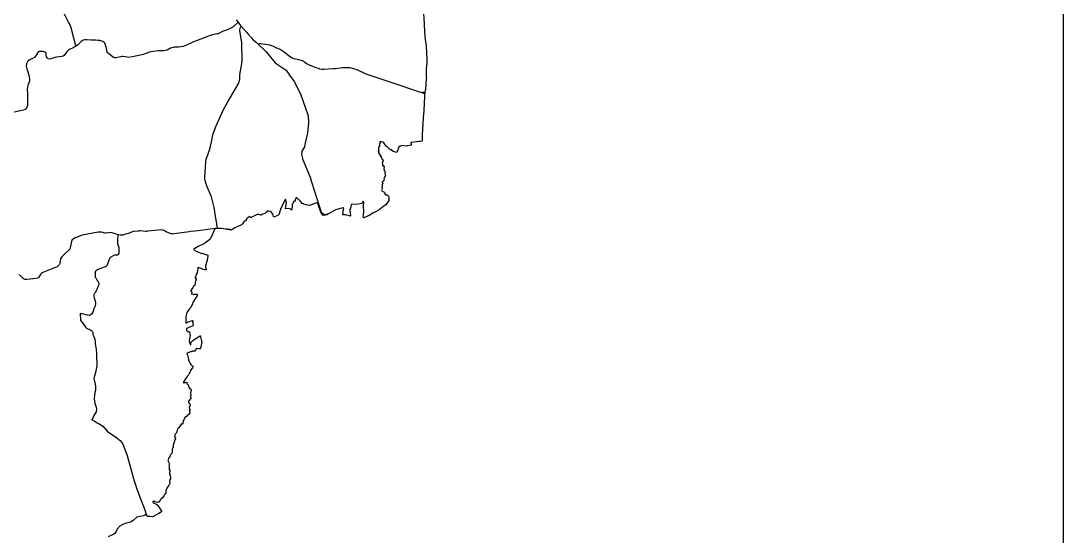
# Model space of a CAD drawing. Extents: x 0 to 452, y 0 to 685.
# Drawn here: x 255.6 to 451.6, y 163.8 to 260.7 of the extents above; entities that cross this region are included whole.
import ezdxf

# ---------------------------------------------------------------- set-up
doc = ezdxf.new("R2010")
doc.units = 0
doc.layers.get('0').update_dxf_attribs({"linetype": 'CONTINUOUS'})

msp = doc.modelspace()

# ---------------------------------------------------------------- linework, layer by layer
at = {"color": 7}
msp.add_lwpolyline([(0, 684.671111), (451.555556, 684.671111), (451.555556, 0), (0, 0), (0, 684.671111)], close=True, dxfattribs=at)
at = {"color": 2}
for points in [[(265.923889, 255.908307), (265.660408, 256.969948), (265.508273, 257.585104), (265.378186, 258.148446), (265.044149, 259.380963), (264.822561, 259.934384), (264.570104, 260.434887), (263.920773, 261.690556), (263.555868, 262.357526), (263.17112, 263.149071), (262.961658, 263.56579), (262.951736, 263.947231), (263.036623, 264.675937), (263.005755, 265.30322), (262.913151, 266.458568), (262.757708, 267.145382), (262.706997, 267.540052), (263.246085, 268.628151), (263.269236, 269.08566), (263.028906, 269.814366), (262.647465, 270.512205)], [(296.061033, 260.863732), (296.38625, 260.492213)], [(296.429245, 260.424965), (295.412804, 259.493412), (294.92112, 259.220009), (294.405182, 258.981884), (293.622457, 258.740451), (292.707439, 258.257587)], [(296.38625, 260.492213), (296.429245, 260.424965), (296.811788, 259.87375), (296.977153, 259.652162)], [(297.22079, 254.379236), (297.149132, 255.075972), (297.14362, 255.309687), (297.111649, 256.584097), (296.743437, 258.813212), (296.801866, 259.278437), (296.977153, 259.652162)], [(296.977153, 259.652162), (297.521754, 259.100946), (297.999106, 258.551936), (298.301172, 258.198056), (298.908611, 257.517856), (298.985781, 257.430764), (299.145634, 257.25217), (299.87434, 256.631502), (300.231528, 256.314002)], [(292.707439, 258.257587), (292.492465, 258.227821), (291.883924, 258.120885), (291.170651, 257.940087), (290.523524, 257.700859), (290.066016, 257.49691), (289.84112, 257.404306), (289.422196, 257.245556), (288.066207, 256.760486), (286.710217, 256.102335), (286.081832, 255.877439), (285.252804, 255.745148), (284.431493, 255.699948), (284.283768, 255.661363), (284.030208, 255.618368), (283.744679, 255.515842), (283.063377, 255.181806), (282.388689, 255.050616), (281.400912, 255.021953), (280.43849, 254.930451), (279.734037, 254.772804), (278.934774, 254.466328), (278.63822, 254.373724), (278.310799, 254.298759), (277.431059, 254.08158), (276.563446, 253.884245), (276.195234, 253.831328), (275.822613, 253.80487), (275.533776, 253.837943), (275.244939, 253.878732), (274.748845, 253.95921), (274.565842, 253.974644), (274.361893, 253.936059), (273.48987, 253.732109), (273.184497, 253.729905), (272.92322, 253.829123), (271.830712, 254.739731), (271.749132, 255.133299), (271.66204, 255.493793), (271.447066, 256.373533), (271.339028, 256.565356), (271.158229, 256.689931), (270.973021, 256.82112), (270.792222, 256.885061), (270.62355, 256.928056), (270.424011, 256.968845), (270.037057, 257.005226), (269.637977, 257.023967), (269.187083, 257.059245), (268.715243, 257.059245), (268.014097, 257.101137), (267.663524, 257.094523), (267.321771, 257.038299), (267.109002, 256.928056), (266.930408, 256.777023), (266.449748, 256.269905), (266.216033, 256.082491), (265.923889, 255.908307), (265.39362, 255.629392), (264.871068, 255.364809), (264.704601, 255.272205), (264.535929, 255.165269), (264.279063, 254.883047), (263.99684, 254.528064), (263.694774, 254.170877), (263.512873, 254.039687), (263.315538, 253.983463), (262.827162, 253.927239), (262.343194, 253.863299), (261.97829, 253.75967), (261.222023, 253.501701), (260.958542, 253.495087), (260.710495, 253.556823), (260.533004, 253.689114), (260.392995, 253.883142), (260.346693, 254.211667), (260.351102, 254.530269), (260.264011, 254.703351), (260.148255, 254.799262), (259.960842, 254.864306), (259.784453, 254.881944), (259.440495, 254.9073), (259.147248, 254.906198), (258.999523, 254.887457), (258.862821, 254.823516), (258.723915, 254.637205), (258.632413, 254.491684), (258.205773, 253.857787), (257.750469, 253.614149), (257.246658, 253.335234), (256.88947, 253.064037), (256.656858, 252.614245), (256.595122, 252.179887), (256.704262, 251.668359), (256.897187, 251.064227), (257.05263, 250.451276), (257.21579, 249.753437), (257.192639, 249.35105), (256.952309, 248.707231), (256.820018, 248.211137), (256.765998, 247.691892), (256.801276, 247.180364), (256.8123, 247.024922)], [(300.231528, 256.314002), (300.385868, 256.415425), (300.681319, 256.415425), (301.083707, 256.34487), (301.533498, 256.2677), (301.929271, 256.205963), (302.308507, 256.135408), (302.723021, 256.020755), (303.004141, 255.913819), (303.169505, 255.841059), (303.657882, 255.616163), (304.16941, 255.407804), (304.510061, 255.22921), (304.898116, 254.965729), (305.378776, 254.577674), (306.006059, 254.066146), (306.471285, 253.794948), (306.867057, 253.624071), (307.284879, 253.516033), (308.029019, 253.337439), (308.471094, 253.20625)], [(300.231528, 256.314002), (301.647049, 254.924939), (302.315122, 254.085989), (303.409835, 252.779609), (305.473585, 251.417005), (306.239774, 250.279297), (307.014783, 249.193403), (308.216432, 246.790104), (309.020104, 244.424288), (309.572422, 242.798203), (309.650694, 241.480799), (309.456667, 239.581311), (309.030026, 237.72151), (308.914271, 236.985087), (308.380694, 236.146137), (308.318958, 235.615868), (308.554879, 234.743845), (309.960477, 231.249141), (310.169939, 230.593194), (310.287899, 230.222778), (312.052891, 224.698498), (312.750729, 224.194687), (313.448568, 224.4273)], [(292.557509, 221.664609), (292.051493, 224.750312), (291.918099, 225.559496), (291.599497, 226.844931), (291.434132, 227.574739), (290.584158, 229.451076), (290.39895, 229.976936), (290.290912, 230.373811), (290.166337, 230.98125), (290.193898, 231.295443), (290.273273, 233.151936), (290.359262, 234.152943), (290.437535, 234.635807), (290.542266, 234.977561), (291.123247, 236.566163), (291.524531, 238.500929), (291.66454, 239.301293), (291.976528, 240.092838), (292.327101, 240.913047), (293.659939, 244.007569), (294.483455, 245.438524), (295.550608, 247.289505), (296.416016, 248.768967), (296.57697, 249.055599), (296.723594, 249.717057), (296.777613, 250.310165), (296.827222, 250.931936), (297.099523, 252.619757), (297.203151, 253.421224), (297.22079, 254.379236)], [(308.471094, 253.20625), (308.897734, 252.973637), (309.315556, 252.679288), (309.943941, 252.329818), (310.416884, 252.151224), (311.025425, 251.907587), (311.459783, 251.749939)], [(311.459783, 251.749939), (311.713342, 251.65513)], [(311.713342, 251.65513), (312.18408, 251.562526), (312.579852, 251.57796), (313.375807, 251.644106), (314.382326, 251.70033), (314.72849, 251.734505)], [(314.72849, 251.734505), (316.03487, 251.897665), (316.581675, 251.918611), (317.437162, 251.929635), (318.782127, 251.53276), (320.461129, 250.741215), (326.055963, 248.827396), (329.777769, 247.580547), (330.298116, 247.407465), (330.976111, 247.190287)], [(256.8123, 247.024922), (256.828837, 246.596076), (256.835451, 246.413073), (256.843168, 245.86296), (256.820018, 245.250009), (256.804583, 244.769349)], [(331.610009, 247.281788), (331.496458, 247.233281), (331.322274, 247.198003), (330.976111, 247.190287)], [(330.976111, 247.190287), (331.235182, 247.097682), (331.452361, 247.056892), (331.658516, 247.061302)], [(256.804583, 244.769349), (256.704262, 244.374679), (256.401094, 244.017491), (256.083594, 243.855434), (254.347266, 243.529114), (253.998898, 243.428793), (253.633993, 243.234766), (253.349566, 243.025304), (253.301059, 242.863246), (253.145616, 242.398021), (252.905287, 241.250391), (252.797248, 240.630825), (252.758663, 240.173316), (252.820399, 238.769922), (252.860087, 238.115078), (252.52605, 237.358811)], [(294.979549, 221.42428), (292.557509, 221.664609), (288.913976, 221.159696), (287.557986, 221.035121), (287.228359, 221.005356), (284.88349, 220.675729), (284.345504, 220.589739), (284.106276, 220.575408), (283.977292, 220.597457), (283.838386, 220.622812), (283.326858, 220.798099), (282.904627, 221.019687), (282.558463, 221.237969), (282.303802, 221.33388), (282.104262, 221.354826), (279.386771, 221.090243), (279.20046, 221.069297), (279.018559, 221.062682), (278.081493, 221.199384), (277.826832, 221.165208), (277.680208, 221.146467), (276.755269, 221.069297), (276.508325, 221.005356), (276.232717, 220.89401), (276.000104, 220.761719), (275.739931, 220.672422), (275.050912, 220.465165), (274.687109, 220.397917), (274.339844, 220.37697), (273.874618, 220.442014), (272.574852, 220.843299), (271.570538, 220.752899), (271.436042, 220.717621), (270.772379, 220.911649), (270.097691, 220.946927), (269.109913, 220.752899), (267.093568, 220.384687), (265.698993, 219.784965), (265.156597, 219.415651), (264.807127, 217.711293), (263.920773, 216.92526), (263.727847, 216.715799), (263.278056, 216.304592), (263.145764, 216.111667), (263.060877, 215.886771), (262.97599, 215.483281), (262.89, 215.033489), (262.81283, 214.777726), (262.626519, 214.575981), (262.433594, 214.429357), (261.882379, 214.196745), (259.728229, 213.343463), (259.448212, 213.19684), (259.247569, 212.995095), (259.138429, 212.808785), (258.944401, 212.444982), (258.759193, 212.28954), (258.417439, 212.196936)], [(269.543168, 213.194635), (269.656719, 213.628993), (269.833108, 213.802075), (270.008394, 213.916727), (270.776788, 214.192335), (271.524236, 214.47125), (271.70283, 214.58921), (271.880321, 214.758984), (272.209948, 215.708177), (272.462405, 216.231832), (272.971727, 216.546024), (273.279306, 216.644141), (273.64421, 216.638628), (273.816189, 216.683828), (273.924227, 216.774227), (274.035573, 216.97928), (274.070851, 217.219609), (274.089592, 218.014462), (273.838238, 218.750885), (273.838238, 219.196267), (273.847057, 219.601962), (273.856979, 220.088134), (273.874618, 220.442014)], [(257.941189, 212.144019), (256.729618, 211.999601), (256.557639, 212.006215), (256.399991, 212.030469), (256.210373, 212.103229), (256.076979, 212.198038), (255.968941, 212.298359), (255.757274, 212.494592), (255.278819, 212.964227)], [(258.417439, 212.196936), (257.941189, 212.144019)], [(269.543168, 213.194635), (269.534349, 212.990686), (269.545373, 212.604835), (269.579549, 212.4527), (269.658924, 212.311588), (269.71625, 212.21237), (269.958785, 211.852977), (270.112023, 211.600521), (270.259748, 211.361293), (270.223368, 211.135295), (270.163837, 210.908194), (270.061311, 210.638099), (269.872795, 210.143107), (269.765859, 209.925929), (269.625851, 209.701033), (269.560807, 209.624965), (269.491354, 209.540078), (269.339219, 209.297543), (269.308351, 209.203837), (269.299531, 209.056111), (269.282995, 208.901771), (269.386623, 208.491667), (269.463793, 208.205035), (269.618134, 207.755243), (269.633568, 207.52263), (269.52553, 207.04197), (269.319375, 206.486345), (269.091172, 205.871189), (268.873993, 205.538255), (268.665634, 205.375095), (268.448455, 205.267057), (268.12434, 205.338715), (267.13105, 205.579045), (266.922691, 205.599991), (266.712127, 205.611016), (266.719844, 205.297925), (266.773863, 204.678359)], [(266.773863, 204.678359), (266.820165, 204.342118)], [(266.820165, 204.342118), (267.250113, 203.805234), (267.80684, 202.983924), (267.992049, 202.830686), (268.385616, 202.686267), (268.752726, 202.525312), (268.924705, 202.405148), (269.043768, 202.254114), (269.106606, 202.098672), (269.120937, 201.927795), (269.135269, 201.673134), (269.215747, 201.432804), (269.461588, 200.790087), (269.542066, 200.459357), (269.545373, 200.045946), (269.586163, 199.51678), (269.754835, 198.968871), (269.805547, 197.955738), (269.805547, 197.233646), (269.895946, 196.569982), (269.844132, 195.81151), (269.728377, 195.194149), (269.672153, 194.85901), (269.623646, 194.565764), (269.473715, 194.120382), (269.364575, 193.64303), (269.31717, 193.433568), (269.367882, 193.15796), (269.582856, 192.358698), (269.618134, 191.902292), (269.607109, 191.245243), (269.510095, 190.782222), (269.410877, 190.21447), (269.372292, 189.576163), (269.471511, 188.796745), (269.596085, 188.374514), (269.759245, 187.986458), (269.832005, 187.614939), (269.746016, 187.138689), (269.268663, 186.337222), (269.086762, 185.959088), (268.903759, 185.700017), (268.871788, 185.679071), (269.523325, 185.29322), (269.937838, 185.071632), (270.332509, 184.876502), (270.995069, 184.43553), (271.806458, 183.517205), (272.325703, 183.107101), (273.003698, 182.693689), (273.654132, 182.243898), (274.228498, 181.743394), (274.689314, 181.155799), (275.087292, 180.21322), (275.529366, 179.099766), (276.231615, 176.414245), (276.550217, 175.265512), (276.652743, 174.950217), (276.966936, 173.991102), (277.405703, 172.668186), (277.907309, 171.282431), (278.975564, 168.489974), (279.146441, 167.863793)], [(279.146441, 167.863793), (279.312908, 167.544088)]]:
    msp.add_lwpolyline(points, dxfattribs=at)
at = {"color": 7}
for points in [[(331.239592, 263.00796), (331.434722, 260.116285), (331.478819, 258.524375), (331.598984, 257.187127), (331.79191, 255.949097), (331.915382, 253.356181), (331.887821, 252.809375), (331.786398, 251.66395), (331.800729, 250.753342), (331.795217, 250.143698), (331.820573, 250.074245), (331.784193, 249.704931), (331.704818, 248.87921), (331.653004, 247.728273), (331.613316, 247.573932), (331.543863, 247.297222), (331.450156, 246.46158), (331.420391, 245.214731), (331.335504, 243.777162), (331.207622, 242.44322), (331.048872, 239.221918), (331.008082, 238.021371), (330.663021, 237.978377), (330.442535, 237.973967), (328.988429, 237.824037), (328.932205, 237.796476), (328.916771, 237.7623), (329.002761, 237.306996), (328.964175, 237.288255), (328.630139, 237.260694), (328.296102, 237.148246), (328.142865, 237.120686), (327.632439, 237.149349), (327.231155, 237.211085), (327.101068, 237.183524), (326.86184, 237.073281), (326.733958, 237.049028), (326.281962, 235.924549), (326.252196, 235.912422), (325.804609, 236.014948), (325.571997, 236.132908), (325.181736, 236.394184), (325.092439, 236.406311), (324.921562, 236.53309), (324.57099, 236.870434), (324.44862, 236.954219), (324.29428, 237.100842), (323.801493, 237.708281), (323.616285, 237.836163), (323.415643, 237.901207), (323.109167, 237.939792), (323.048533, 237.932075), (323.136727, 237.678516), (322.982387, 237.487795), (322.984592, 237.410625), (323.05184, 237.257387), (323.02428, 237.184627), (322.879861, 236.979575), (322.813715, 236.803186), (322.804896, 236.527578), (322.819227, 236.466944), (322.907422, 236.351189), (322.90191, 236.322526), (322.788359, 236.291658), (322.754184, 236.261892), (322.736545, 236.164878), (322.874349, 235.958724), (322.832457, 235.764696), (322.857812, 235.728316), (323.01987, 235.658863), (323.023177, 235.566259), (323.061762, 235.504523), (323.111372, 235.475859), (323.271224, 235.46263), (323.14224, 235.306085), (323.141137, 235.242144), (323.1698, 235.214583), (323.325243, 235.166076), (323.357213, 235.115364), (323.351701, 234.983073), (323.466354, 234.846371), (323.461944, 234.721797), (323.481788, 234.665573), (323.556754, 234.638012), (323.652665, 234.481467), (323.639436, 234.393273), (323.689045, 234.337049), (323.69566, 234.2698), (323.734245, 234.209167), (323.617387, 234.168377), (323.526988, 234.100026), (323.49171, 234.039392), (323.572187, 233.758273), (323.586519, 233.481562), (323.637231, 233.3625), (323.709991, 233.461719), (323.741962, 233.460616), (323.770625, 233.385651), (323.855512, 233.359193), (323.874254, 233.32171), (323.875356, 233.133194), (323.952526, 233.110043), (323.915043, 233.072561), (323.81362, 233.025156), (323.808108, 232.96783), (323.874254, 232.817899), (323.856615, 232.675686), (323.923863, 232.540087), (323.942604, 232.447482), (323.996623, 232.376927), (324.062769, 232.095807), (324.005443, 231.987769), (324.016467, 231.916111), (324.101354, 231.761771), (324.121198, 231.62066), (324.099149, 231.488368), (323.937092, 231.281111), (323.827951, 230.953689), (323.863229, 230.746432), (323.837873, 230.58217), (323.795981, 230.534766), (323.60967, 230.428932), (323.534705, 230.34184), (323.499427, 230.266875), (323.501632, 230.206241), (323.627309, 230.169861), (323.664792, 230.135686), (323.65928, 230.061823), (323.476276, 229.842439), (323.507144, 229.75204), (323.502734, 229.51612), (323.472969, 229.423516), (323.483993, 229.375009), (323.541319, 229.305556), (323.513759, 229.143498), (323.421155, 228.911988), (323.442101, 228.783003), (323.497222, 228.666146), (323.816927, 228.494167), (323.894097, 228.375104), (323.997726, 228.338724), (324.024184, 228.271476), (324.01316, 228.112726), (324.046233, 228.041068), (324.077101, 228.021224), (324.121198, 228.036658), (324.198368, 228.114931), (324.262309, 227.976024), (324.401215, 227.978229), (324.575399, 227.845937), (324.677925, 227.709236), (324.745174, 227.440243), (324.762812, 227.290312), (324.731944, 227.191094), (324.83447, 227.002578)], [(324.83447, 227.002578), (324.491615, 226.54066), (324.192856, 226.095278), (323.899609, 225.854948), (322.961441, 225.159314), (322.270217, 224.740391), (322.008941, 224.657708), (321.809401, 224.556285), (321.356302, 224.231068), (321.041007, 224.051371), (320.047717, 223.641267), (320.012439, 223.647882), (319.979366, 223.722847), (319.956215, 223.909158), (319.980469, 224.275165), (320.060946, 224.832995), (320.077483, 225.093168), (320.028976, 225.578238), (320.024566, 226.094175), (320.069766, 226.407266), (320.063151, 226.481128), (319.970547, 226.733585), (319.715886, 226.325686), (319.031276, 226.211033), (317.711667, 226.114019), (317.651033, 225.745807), (317.595912, 225.549575), (317.53197, 225.475712), (317.448186, 225.153802), (317.407396, 224.730469), (317.485668, 224.656606), (317.53197, 224.02822), (317.522049, 223.970894), (317.383143, 223.990738), (316.885946, 224.140668), (316.707352, 224.169332), (316.19803, 224.160512), (316.146215, 224.173741), (316.259766, 225.34783), (316.291736, 225.483429), (316.23, 225.490043), (315.6402, 225.38421), (315.449479, 225.316962), (314.748333, 225.14388), (313.089175, 224.213429), (312.860972, 224.128542), (312.395747, 224.059088), (312.34724, 224.096571), (312.080451, 224.492344), (311.985643, 224.697396), (311.75303, 225.411771), (311.337413, 226.49987), (309.846927, 225.951962), (309.209722, 226.058898), (308.811745, 226.200009), (308.772057, 226.248516), (308.553776, 226.290408), (308.315651, 226.547274), (308.122726, 226.836111), (307.473394, 227.386224), (307.418273, 227.413785), (307.370868, 227.41158), (307.295903, 227.327795), (307.17684, 226.98053), (307.174636, 226.851545), (307.148177, 226.787604), (307.097465, 226.73579), (307.012578, 226.69941), (306.927691, 226.744609), (306.821858, 226.677361), (306.751302, 226.411675), (306.619011, 226.181267), (306.603576, 226.115121), (306.605781, 225.654306), (306.470182, 225.058993), (306.142761, 225.358854), (305.334679, 225.322474), (305.526502, 226.510894), (305.343498, 227.146996), (305.267431, 227.079748), (304.683143, 225.86487), (304.519983, 225.459175), (304.489115, 225.437127), (304.171615, 224.362257), (304.13303, 224.286189), (303.908134, 224.082239), (303.730643, 223.983021), (303.118793, 223.744896), (303.066979, 223.847422), (303.007448, 224.113107), (302.951224, 224.257526), (302.955634, 224.311545), (302.78145, 224.597075), (302.623802, 224.769054), (302.525686, 224.823073), (302.143143, 224.86276), (301.970061, 224.933316), (301.935886, 224.923394), (301.789262, 224.688576), (301.707682, 224.606996), (301.570981, 224.515495), (301.370338, 224.4273), (301.245764, 224.39533), (301.059453, 224.289496), (300.934879, 224.250912), (300.752977, 224.145078), (300.71329, 224.142873), (300.369332, 224.275165), (299.993403, 224.282882), (299.382656, 223.911363), (299.103741, 223.79671), (298.920738, 223.67875), (298.711276, 223.664418), (298.639618, 223.845217), (298.612057, 223.854037), (298.446693, 223.804427), (298.303377, 223.71513), (298.035486, 223.462674), (298.012335, 223.415269), (298.028872, 223.341406), (298.01454, 223.305026), (297.856893, 223.148481), (297.50191, 222.858542), (297.25717, 222.520095), (297.080781, 222.340399), (296.391762, 221.982109), (295.799757, 221.718628), (295.23862, 221.383489), (295.046797, 221.308524), (294.028151, 221.505859), (293.314879, 221.598463), (292.684288, 221.626024), (292.481441, 221.608385)], [(292.481441, 221.608385), (292.042674, 221.572005), (291.892743, 221.092448), (291.573038, 220.359332), (291.117734, 219.535816), (290.330599, 218.968064), (289.982231, 218.747578), (288.934922, 218.256996), (288.280078, 217.860121), (288.09487, 217.767517), (288.132352, 217.673811), (288.342917, 217.444505), (288.870981, 217.240556), (289.39684, 217.000226), (289.449757, 216.92967), (289.485035, 216.924158), (289.586458, 216.97046), (290.760547, 216.597838), (290.758342, 216.50303), (290.590773, 215.662977), (290.328394, 214.542908), (290.328394, 214.352187), (290.413281, 213.961927), (290.403359, 213.904601), (290.371389, 213.87263), (290.181771, 213.863811), (289.871988, 213.924444), (289.455269, 214.07217), (288.923898, 214.299271), (288.88862, 214.205564), (288.799323, 213.637812), (288.713333, 213.279523), (288.552379, 212.95651), (288.393629, 212.530972), (288.308741, 212.357891), (288.372682, 212.347969), (288.449852, 212.267491), (288.557891, 212.086693), (288.57112, 212.032674), (288.420087, 211.633594), (288.339609, 211.344757), (288.272361, 210.925833), (288.245903, 210.888351), (288.027622, 210.768186), (287.921788, 210.527856), (287.453255, 209.86309), (287.690278, 209.747335), (287.709019, 209.665755), (287.678151, 209.333924), (287.706814, 209.310773), (287.789497, 209.312977), (288.095972, 209.211554), (288.264644, 209.299748), (288.520408, 209.27329), (288.649393, 209.285417), (288.705616, 209.26888), (288.716641, 209.211554), (288.764045, 209.166354), (288.712231, 208.975634), (288.563403, 208.67467), (288.369375, 208.36158), (287.920686, 207.728785), (287.882101, 207.460894), (287.844618, 207.362778), (287.763038, 207.306554), (287.511684, 206.789514), (287.481918, 206.694705), (287.275764, 206.521623), (287.02441, 206.190894), (286.800616, 205.813863), (286.582335, 205.097283), (286.58454, 203.889019), (286.610998, 203.816259), (286.98362, 204.062101), (287.889818, 204.317864), (287.904149, 204.144783), (287.869974, 204.094071), (288.003368, 203.32237), (287.991241, 203.295912), (286.7025, 202.784384), (286.715729, 202.464679), (286.771953, 202.380894), (286.921884, 202.275061), (287.103785, 202.24309), (287.275764, 202.183559), (287.303325, 202.131745), (287.3827, 201.760226), (287.390417, 201.57171), (287.349627, 201.192474), (287.231667, 200.636849), (287.226155, 200.494635), (287.277969, 200.170521), (287.329783, 200.022795), (287.409158, 199.90263), (287.460972, 199.763724), (287.49184, 199.742778), (287.540347, 199.753802), (287.565703, 200.023898), (287.613108, 200.214618), (287.655, 200.2973), (287.829184, 200.491328), (288.175347, 200.758116), (288.468594, 200.911354), (288.632856, 200.966476), (289.164227, 201.354531), (289.306441, 201.425087), (289.354948, 201.427292), (289.357153, 201.239878), (289.563307, 200.499045), (289.587561, 200.327066), (289.567717, 199.967674), (289.380304, 199.049349), (289.281085, 198.992023), (289.174149, 198.979896), (289.01099, 198.998637), (288.690182, 199.080217), (288.64829, 199.073602), (288.601988, 199.038325), (288.229366, 198.543333), (288.181962, 198.506953), (288.033134, 198.556562), (287.795009, 198.558767), (287.671537, 198.4375), (287.592162, 198.456241), (286.867865, 198.164097), (286.819358, 198.116693), (286.850226, 197.927075), (286.948342, 197.668003), (287.047561, 197.278845), (287.099375, 196.894097), (287.143472, 196.735347), (287.228359, 196.635026), (287.410261, 196.205078), (287.563498, 196.02428), (287.804931, 195.814818), (287.930608, 195.748672), (287.943837, 195.724418), (287.908559, 195.523776), (287.849028, 195.405816), (287.49625, 194.960434), (287.45546, 194.79066), (287.323168, 194.524974), (287.208516, 194.375043), (287.100477, 194.11046), (287.031024, 193.995807), (286.830382, 193.75658), (286.410356, 193.135912), (286.177743, 192.734627), (286.171129, 192.582491), (286.206406, 192.561545), (286.225148, 192.580287), (286.241684, 192.679505), (286.328776, 192.689427), (286.371771, 192.618871), (286.488629, 192.669583), (286.545955, 192.664071), (286.677144, 192.737934), (286.794002, 192.659662), (286.82487, 192.617769), (286.835894, 192.550521), (286.787387, 192.492092), (286.832587, 192.321215), (286.949444, 192.263889), (287.021102, 192.190026), (287.111502, 191.941979), (287.18316, 191.890165), (287.239384, 191.797561), (287.331988, 191.725903), (287.338602, 191.69283), (287.251511, 191.61125), (287.240486, 191.555026), (287.34191, 191.568255), (287.406953, 191.45691), (287.556884, 191.4073), (287.62303, 191.315799), (287.632951, 191.237526), (287.570113, 191.0898), (287.511684, 191.024757), (287.52822, 190.883646), (287.485226, 190.787734), (287.494045, 190.674184), (287.518299, 190.62678), (287.50066, 190.516537), (287.526016, 190.41842), (287.479713, 190.274002), (287.53263, 190.253056), (287.554679, 190.208958), (287.539245, 190.164861), (287.436719, 190.046901), (287.494045, 190.041389), (287.540347, 189.885946), (287.505069, 189.801059), (287.544757, 189.726094), (287.519401, 189.571753), (287.442231, 189.539783), (287.331988, 189.447179), (287.347422, 189.342448), (287.257023, 189.260868), (287.217335, 189.188107), (287.160009, 189.155035), (287.115912, 189.163854), (287.069609, 189.216771), (287.049766, 189.166059), (287.102682, 189.115347), (287.082838, 188.987465), (287.126936, 188.937856), (287.155599, 188.859583), (287.214028, 188.807769), (287.211823, 188.775799), (287.168828, 188.723984), (287.191979, 188.679887), (287.265842, 188.674375), (287.349627, 188.618151), (287.410261, 188.405382), (287.336398, 188.286319), (287.352934, 188.174974), (287.298915, 188.124262), (287.259227, 187.935746), (287.295608, 187.869601), (287.302222, 187.745026), (287.336398, 187.660139), (287.276866, 187.590686), (287.287891, 187.56533), (287.379393, 187.516823), (287.397031, 187.485955), (287.379393, 187.390043), (287.312144, 187.348151), (287.306632, 187.291927), (287.346319, 187.172864), (287.328681, 187.130972), (287.279071, 187.099002), (287.3375, 186.932535), (287.343012, 186.849852), (287.316554, 186.768273), (287.282379, 186.748429), (287.206311, 186.753941), (287.161111, 186.716458), (287.162213, 186.61283), (287.143472, 186.583064), (287.045356, 186.57204), (286.943932, 186.501484), (286.641866, 186.203828), (286.564696, 186.190599), (286.472092, 186.111224), (286.356337, 185.943655), (286.35303, 185.883021), (286.306727, 185.813568), (286.013481, 185.103602), (286.023403, 184.893038), (285.927491, 184.832405), (285.785278, 184.863273), (285.27375, 184.144488), (285.20099, 184.108107), (285.056571, 183.953767), (285.003655, 183.863368), (284.963967, 183.614219), (284.834983, 183.19309), (284.682847, 183.032135), (284.620009, 182.900946), (284.617804, 182.84803), (284.55717, 182.738889), (284.491024, 182.400443), (284.646467, 182.401545), (284.672925, 182.340912), (284.590243, 182.149088), (284.591345, 182.113811), (284.649774, 182.030026), (284.562682, 181.887812), (284.558273, 181.817257), (284.44362, 181.702604), (284.385191, 181.301319), (284.301406, 181.208715), (284.309123, 181.016892), (284.236363, 180.93421), (284.206597, 180.746797), (284.224236, 180.428194), (284.078715, 180.37197), (284.090842, 180.342205), (284.050052, 180.102977), (284.023594, 179.759019), (283.947526, 179.290486), (283.914453, 179.229852), (283.665304, 178.959757), (283.623412, 178.738168), (283.574905, 178.622413), (283.505451, 178.575009), (283.367648, 178.40303), (283.341189, 178.341293), (283.363238, 178.225538), (283.227639, 177.992925), (283.298194, 177.87276), (283.313629, 177.723932), (283.393004, 177.587231), (283.439306, 177.382179), (283.437101, 177.247682), (283.408437, 177.185946), (283.492222, 177.017274), (283.483403, 176.255495), (283.561675, 176.272031), (283.588134, 176.254392), (283.607977, 176.036111), (283.590338, 175.936892), (283.542934, 175.877361), (283.546241, 175.752787), (283.508759, 175.678924), (283.520886, 175.523481), (283.603568, 175.363628), (283.665304, 175.057153), (283.741372, 174.857613), (283.747986, 174.722014), (283.697274, 174.557752), (283.547344, 174.263403), (283.564983, 173.702266), (283.41395, 173.338463), (283.036918, 172.75197), (282.902422, 172.491797), (282.817535, 172.273516), (282.812023, 172.12579), (282.830764, 172.05303), (282.889193, 171.960425), (282.612483, 171.57237), (282.476884, 171.313299), (282.186944, 170.96934), (281.954332, 170.796259), (281.855113, 170.673889), (281.791172, 170.510729), (281.517769, 170.141415), (281.461545, 170.119366), (281.329254, 170.112752), (280.815521, 170.209766), (280.762604, 170.267092), (280.507943, 170.332135), (280.471563, 170.311189), (280.385573, 170.172283), (280.410929, 170.120469), (280.67441, 169.936363), (280.969861, 169.825017), (281.221215, 169.660755), (281.343585, 169.511927), (282.070087, 168.415009), (282.040321, 168.355477), (281.507847, 167.99388), (280.596137, 167.492274), (280.448412, 167.431641), (280.289662, 167.408489), (279.824436, 167.422821), (279.308498, 167.468021)], [(279.308498, 167.468021), (279.157465, 167.868203), (279.116675, 167.951988), (278.989896, 167.770087), (278.847682, 167.657639), (278.650347, 167.573854), (277.370425, 167.298246), (277.307587, 167.269583), (276.73322, 166.788924), (276.315399, 166.472526), (276.18862, 166.411892), (275.223993, 166.118646), (274.612144, 165.899262), (274.608837, 165.878316), (274.184401, 165.633576), (273.714766, 165.061415), (273.636493, 164.940148), (273.504201, 164.635877), (273.24072, 164.246719), (273.070946, 164.100095), (272.001588, 163.622743)]]:
    msp.add_lwpolyline(points, dxfattribs=at)

doc.saveas('drawing.dxf')
